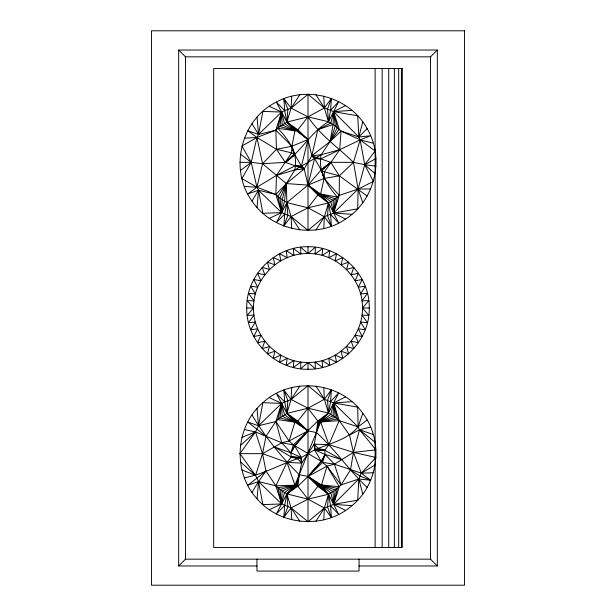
<?xml version="1.0" encoding="UTF-8"?>
<svg xmlns="http://www.w3.org/2000/svg" width="616" height="616" viewBox="0 0 616 616"><rect width="100%" height="100%" fill="white"/><g stroke="black" fill="none" stroke-linecap="round" stroke-linejoin="round"><path stroke-width="0.92" d="M244.36 186.479L256.941 187.195L262.547 163.71L285.239 162.339C301.663 150.982 311.026 131.963 328.505 121.752L330.6 110.241L331.393 98.421L324.363 107.962L308 116.863L286.871 122.076L279.957 126.542L275.845 130.184L256.941 137.476L241.911 146.046L251.213 162.339L256.941 187.195L258.535 190.236L281.612 212.62L291.106 216.555L308 230.407L324.363 216.716L333.603 213.028L339.247 195.38L339.347 175.837L330.761 162.339L311.796 155.763L308 139.57L297.844 129.753L286.871 122.076L276.368 102.071C240.971 119.458 228.721 169.154 251.983 201.001C271.756 230.977 316.054 239.539 345.568 219.096C374.905 200.485 384.931 158.458 367.128 128.613C350.165 97.405 307.476 84.916 276.368 102.071L284.692 110.557L286.871 122.076L294.941 130.808L291.907 146.238L291.568 152.853L276.469 175.398L256.941 187.195L247.732 193.971L258.535 190.236L275.845 194.494L279.957 198.136L286.871 202.602L308 207.808L324.363 216.716L331.393 226.257L330.6 214.437L328.505 202.926L320.62 194.048L308 185.1L286.332 183.576L262.547 163.71L251.213 162.339L239.932 162.339M345.568 105.582L333.603 111.65L330.838 123.015L317.833 129.66L311.796 155.763L304.204 168.915L286.332 183.576L275.845 194.494L256.941 187.195L241.911 178.625L251.213 162.339L256.941 137.476L258.535 134.442L281.612 112.058L284.692 110.557L283.861 98.699L291.106 108.123L308 116.863L328.505 121.752L335.273 125.949L341.041 131.093L358.82 136.998L370.655 135.743L360.152 139.878L339.709 149.719L321.144 154.747L301.324 166.189L295.172 165.773L276.469 175.398L275.845 194.494L281.612 212.62L269.331 218.357M345.568 219.096L333.603 213.028L337.352 197.066C327.25 185.147 317.725 171.156 321.144 154.747L330.099 141.549L333.094 124.417L333.603 111.65L324.363 107.962L308 94.271L291.106 108.123L284.692 110.557M251.983 201.001L258.535 190.236L262.863 213.29L281.612 212.62L282.166 199.761L286.332 183.576L294.856 169.931C298.337 153.061 288.889 140.048 277.847 128.305L281.612 112.058L269.331 106.322M269.331 509.678L281.612 503.942L282.166 491.083L275.845 485.816L265.989 471.063L262.531 453.661L255.532 431.932L258.535 425.764L262.863 402.71C291.129 376.353 340.656 381.589 362.786 413.274C383.953 440.833 378.902 483.745 351.936 505.651C325.079 529.329 280.234 526.087 257.049 498.798C232.332 472.095 235.112 426.249 262.863 402.71L281.612 403.38L291.106 399.445L308 385.593L324.363 399.283L333.603 402.972L357.704 407.153L358.096 426.919L359.505 429.752L375.96 449.865L353.453 452.39L328.906 444.66L314.26 444.151L301.678 463.132L296.866 485.924L286.871 493.924L276.368 513.929L284.692 505.443L286.871 493.924L294.941 485.192L320.62 421.952L328.505 413.074L338.692 392.908L330.6 401.563L328.505 413.074L319.727 421.613L316.416 432.509L314.26 444.151L314.63 449.842L321.167 461.268L327.019 466.173L341.041 484.908L358.82 479.002L370.655 480.257L361.33 473.18L334.434 464.179L322.661 462.416L297.844 486.247L286.871 493.924L287.865 506.76L283.861 517.301L291.106 507.877L308 499.137L328.505 494.248L335.273 490.051L341.041 484.908L350.481 469.885L353.453 452.39L359.505 429.752L370.655 427.065M330.6 214.437L338.692 223.092L328.505 202.926L317.833 195.018L308 185.1L304.204 168.915L301.416 166.135L308 139.57L295.896 130.43L286.871 122.076L291.106 108.123L291.715 96.25M251.983 414.999C265.065 436.798 281.15 456.903 299.291 474.69L308 476.43L327.019 466.173L334.434 464.179L353.453 452.39L375.96 457.465L361.33 473.18L358.82 479.002L357.704 500.169L333.603 504.35L324.363 508.038L308 521.729L291.106 507.877L281.612 503.942L262.863 504.612L258.535 481.558L255.532 475.39L262.531 453.661L265.989 436.259L275.845 421.506L279.957 417.864L286.871 413.398L291.106 399.445L291.715 387.572M323.777 228.551L324.363 216.716L328.505 202.926L333.094 200.254L339.247 195.38L358.096 189.081L373.335 181.443L364.734 164.718L360.152 139.878L358.82 136.998L333.603 111.65L351.936 110.349M323.777 519.873L324.363 508.038L328.505 494.248L321.498 485.008L308 476.43L321.167 461.268L325.063 454.408L324.724 450.211L328.906 444.66L339.247 420.62L333.603 402.972L345.568 396.904M246.739 308C246.03 275.26 275.26 246.03 308 246.739C340.74 246.03 369.97 275.26 369.261 308C369.97 340.74 340.74 369.97 308 369.261C275.26 369.97 246.03 340.74 246.739 308L253.546 308C252.937 337.106 278.894 363.063 308 362.454C337.106 363.063 363.063 337.106 362.454 308C363.063 278.894 337.106 252.937 308 253.546C278.894 252.937 252.937 278.894 253.546 308L247.185 315.384L254.015 315.107L248.518 322.661L255.401 322.091L250.72 329.722L257.688 328.836L253.761 336.467L260.845 335.227L257.588 342.796L264.803 341.149L262.147 348.625L269.492 346.508L267.375 353.853L274.851 351.197L273.204 358.412L280.773 355.155L279.533 362.239L287.164 358.312L286.278 365.28L293.909 360.599L293.339 367.483L300.893 361.985L300.616 368.815L308 362.454L315.384 368.815L315.107 361.985L322.661 367.483L322.091 360.599L329.722 365.28L328.836 358.312L336.467 362.239L335.227 355.155L342.796 358.412L341.149 351.197L348.625 353.853L346.508 346.508L353.853 348.625L351.197 341.149L358.412 342.796L355.155 335.227L362.239 336.467L358.312 328.836L365.28 329.722L360.599 322.091L367.483 322.661L361.985 315.107L368.815 315.384L362.454 308L368.815 300.616L361.985 300.893L367.483 293.339L360.599 293.909L365.28 286.278L358.312 287.164L362.239 279.533L355.155 280.773L358.412 273.204L351.197 274.851L353.853 267.375L346.508 269.492L348.625 262.147L341.149 264.803L342.796 257.588L335.227 260.845L336.467 253.761L328.836 257.688L329.722 250.72L322.091 255.401L322.661 248.518L315.107 254.015L315.384 247.185L308 253.546L300.616 247.185L300.893 254.015L293.339 248.518L293.909 255.401L286.278 250.72L287.164 257.688L279.533 253.761L280.773 260.845L273.204 257.588L274.851 264.803L267.375 262.147L269.492 269.492L262.147 267.375L264.803 274.851L257.588 273.204L260.845 280.773L253.761 279.533L257.688 287.164L250.72 286.278L255.401 293.909L248.518 293.339L254.015 300.893L247.185 300.616L253.546 308M330.6 401.563L331.393 389.743L324.363 399.283L308 408.192L286.871 413.398L276.368 393.393L284.692 401.878L286.871 413.398L294.941 422.129L308 430.9L316.416 432.509C334.965 449.241 348.918 470.285 367.128 487.387M331.393 226.257L327.52 215.669L328.505 202.926L308 207.808L291.106 216.555L283.861 225.98L284.692 214.122L286.871 202.602L286.332 183.576L277.847 196.373L281.612 212.62L284.476 201.255L286.332 183.576L279.957 198.136L281.612 212.62M283.861 517.301L284.692 505.443M308 207.808L317.833 195.018L320.62 194.048L324.093 178.432L324.432 171.826L339.709 149.719L341.041 131.093L360.152 139.878L373.335 143.235M244.36 477.8C264.318 474.166 282.036 463.247 301.37 457.48L314.784 449.757L314.26 444.151L318.025 448.263L324.724 450.211L341.603 459.621L325.063 454.408L321.529 461.538L308 476.43L320.62 485.37L328.505 494.248L327.52 506.991L331.393 517.579L324.363 508.038L308 499.137L286.871 493.924L282.166 491.083L294.941 485.192L297.844 486.247L308 499.137L317.833 486.34L321.498 485.008L339.247 486.702L333.603 504.35L345.568 510.418M257.049 207.476L258.535 190.236M257.049 498.798L258.535 481.558L265.989 471.063L247.732 485.293L258.535 481.558L275.845 485.816L294.941 485.192L286.971 462.37L262.531 453.661L239.932 453.661L255.532 431.932L281.72 442.773L293.355 444.883L321.167 461.268M301.416 166.135L294.841 154.739L291.568 152.853L276.469 149.28L256.941 137.476L247.732 130.708L258.535 134.442L262.863 111.388L281.612 112.058L279.957 126.542L294.941 130.808L297.844 129.753L308 116.863C319.927 135.027 338.099 147.401 353.469 162.339L364.734 164.718L375.96 166.135M269.331 397.643L281.612 403.38L279.957 417.864L294.941 422.129L297.844 421.082L308 408.192L328.505 413.074L335.273 417.278L339.247 420.62L349.511 435.096L353.453 452.39L361.33 473.18L373.335 472.765M284.692 401.878L283.861 390.02L291.106 399.445L308 408.192L317.833 420.982L316.416 432.509L318.788 421.282L328.505 413.074L327.52 400.331L331.393 389.743M297.844 486.247L299.291 474.69L295.896 485.57L286.871 493.924L291.106 507.877L291.715 519.75M265.989 436.259L247.732 422.029L258.535 425.764L281.612 403.38L277.847 419.627L294.941 422.129L289.073 441.017L281.72 442.773L262.531 453.661M323.777 387.449L324.363 399.283L328.505 413.074L317.833 420.982L293.355 444.883L290.945 452.822L291.252 456.995L286.971 462.37L275.845 485.816L281.612 503.942L284.476 492.577L294.941 485.192L277.847 487.695L281.612 503.942L258.535 481.558L251.983 492.33M367.128 128.613L358.82 136.998L362.786 121.945M351.936 505.651L333.603 504.35L330.838 492.985L321.498 485.008L327.019 466.173L339.247 486.702M322.661 462.416L325.063 454.408L314.63 449.842L324.724 450.211L315.423 449.449L314.784 449.757L324.724 450.211M277.847 128.305L294.941 130.808L284.476 123.423L281.612 112.058L275.845 130.184L276.469 149.28L285.239 162.339L304.204 168.915L294.856 169.931L276.469 175.398M281.612 403.38L282.166 416.239L294.941 422.129L284.476 414.745L281.612 403.38L275.845 421.506L281.72 442.773L290.945 452.822L301.37 457.48L301.678 463.132L286.971 462.37M339.247 195.38L324.093 178.432L321.198 169.954L314.584 158.535L311.796 155.763L330.099 141.549L335.273 125.949L333.603 111.65L357.704 115.831L358.82 136.998M314.26 444.151L315.423 449.449C330.284 443.405 347.332 439.678 358.096 426.919L362.786 413.274M331.393 98.421L327.52 109.009L328.505 121.752L338.692 101.586L330.6 110.241M283.861 225.98L287.865 215.438L286.871 202.602L308 185.1L321.159 169.939L330.761 162.339L353.469 162.339L360.152 139.878L375.113 150.989L364.734 164.718L358.096 189.081L357.704 208.847L333.603 213.028L330.838 201.655L320.62 194.048L337.352 197.066M301.678 463.132L300.57 457.873L291.252 456.995L301.216 457.565L301.678 463.132L297.959 459.028L291.252 456.995L274.528 447L290.945 452.822L294.479 445.776L308 430.9L297.844 421.082L286.871 413.398L287.865 400.562L283.861 390.02M330.099 141.549L337.352 127.604L333.603 111.65L339.247 129.298L330.099 141.549L341.041 131.093M290.945 452.822L294.833 446.053L308 430.9L286.871 413.398L295.896 421.752L308 430.9L289.073 441.017L275.845 421.506L258.535 425.764L257.049 408.523M315.939 229.937L324.363 216.716M315.939 521.267L324.363 508.038M291.106 108.123L299.792 94.772M291.106 399.445L299.792 386.093M284.692 214.122L276.368 222.607L286.871 202.602L291.106 216.555L291.715 228.428M359.051 565.973L437.329 565.973L430.522 559.166L430.522 56.834L437.329 50.027L178.671 50.027L178.671 565.973L256.949 565.973M178.671 565.973L185.478 559.166L185.478 56.834L178.671 50.027M244.36 138.2L256.941 137.476L262.547 163.71L276.469 149.28L291.907 146.238L294.802 154.716L285.239 162.339L294.032 154.277L291.907 146.238L275.845 130.184L258.535 134.442L251.983 123.67M367.128 196.057L339.347 175.837L324.432 171.826L321.198 169.954L330.761 162.339L321.968 170.401L324.093 178.432L308 185.1L328.505 202.926L319.727 194.386L308 185.1L314.584 158.535L320.828 158.897L339.709 149.719M240.433 445.46L255.532 431.932L244.36 429.521M285.239 162.339L294.648 154.631L291.907 146.238L308 139.57L286.871 122.076L287.865 109.24L283.861 98.699M330.761 162.339L321.352 170.047L324.093 178.432L339.347 175.837L353.469 162.339L358.096 189.081L362.786 202.726M317.833 420.982L320.62 421.952L339.247 420.62L358.096 426.919L367.128 419.943M240.433 170.54L251.213 162.339L240.433 154.131M328.906 444.66L320.62 421.952L330.838 414.345L333.603 402.972L351.936 401.671M361.33 473.18L375.113 465.011M294.856 169.931L301.324 166.189L304.204 168.915L301.016 166.374L295.172 165.773M375.96 158.535L364.734 164.718L375.113 173.689M349.511 435.096L359.505 429.752L373.335 434.557M320.62 421.952L335.273 417.278L333.603 402.972L337.352 418.934L320.62 421.952L333.094 415.746L333.603 402.972L358.096 426.919M241.911 437.375L255.532 431.932M317.833 129.66L333.094 124.417M294.941 485.192L279.957 489.458L281.612 503.942M314.676 158.481L311.796 155.763L321.144 154.747M370.655 188.935L358.096 189.081L333.603 213.028L351.936 214.33M185.478 56.834L430.522 56.834M362.454 308L369.261 308M185.478 559.166L430.522 559.166M291.252 456.995L301.37 457.48L294.833 446.053M320.828 158.897L314.984 158.304L311.796 155.763M321.498 485.008L335.273 490.051L333.603 504.35L333.094 491.583L321.498 485.008L337.352 488.396L333.603 504.35L358.82 479.002L362.786 494.055M370.655 480.257L360.152 476.122L350.481 469.885M241.911 469.954L255.532 475.39L239.932 453.661M294.941 130.808L282.166 124.917L281.612 112.058M328.505 494.248L317.833 486.34L308 476.43L319.727 485.708L328.505 494.248L338.692 514.414L330.6 505.759L328.505 494.248L308 476.43M359.505 429.752L375.113 442.311M240.433 461.869L255.532 475.39M289.073 441.017L293.355 444.883M325.063 454.408L334.434 464.179L341.041 484.908M291.106 216.555L299.792 229.907M291.106 507.877L299.792 521.228M315.939 94.733L324.363 107.962L328.505 121.752M315.939 386.063L324.363 399.283M257.049 117.202L258.535 134.442M330.6 505.759L331.393 517.579M323.777 96.127L324.363 107.962M437.329 50.027L437.329 565.973M401.409 68.545L401.409 547.455M398.691 68.545L398.691 547.455M394.363 68.545L394.363 547.455M388.727 68.545L388.727 547.455M382.159 68.545L382.159 547.455M375.113 68.545L375.113 547.455M359.051 559.166L359.051 571.078L256.949 571.078L256.949 559.166M308 94.271L308 230.407M308 246.739L308 253.546M308 362.454L308 369.261M308 385.593L308 521.729M335.273 198.722L333.603 213.028L333.094 200.254L320.62 194.048L335.273 198.722M464.549 30.8L151.451 30.8L151.451 585.2L464.549 585.2L464.549 30.8M402.34 68.545L213.66 68.545L213.66 547.455L402.34 547.455L402.34 68.545"/></g></svg>
